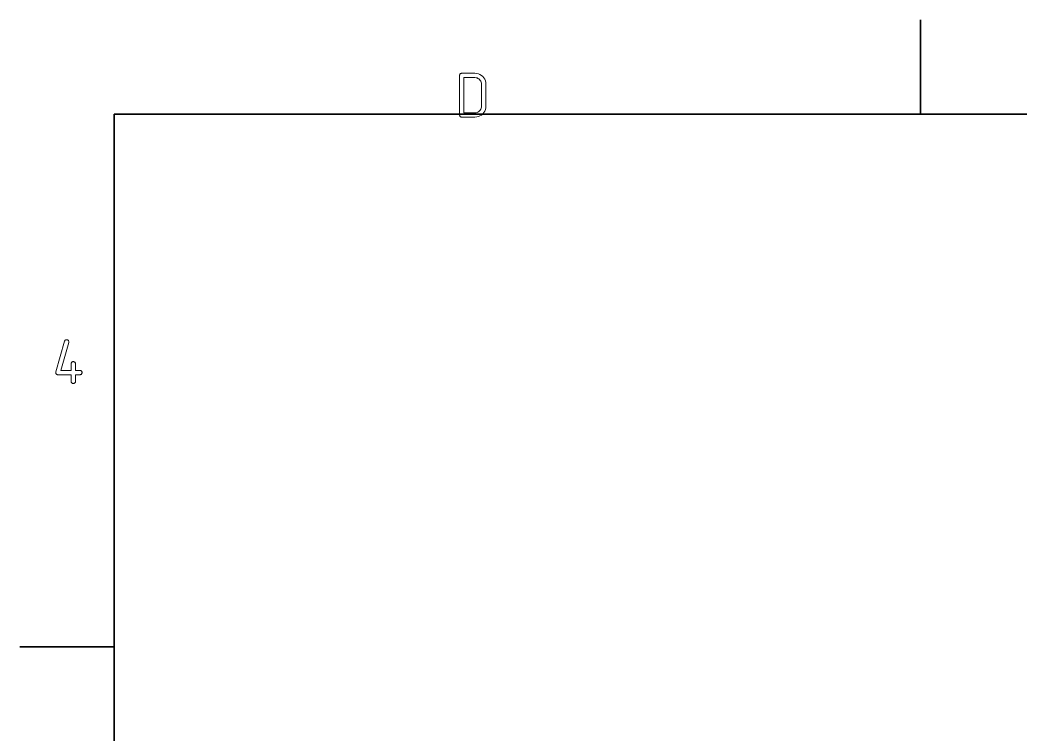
# Model space of a CAD drawing. Extents: x 0 to 297, y 0 to 210.
# Drawn here: x 2.5 to 82.2, y 150.5 to 207.5 of the extents above; entities that cross this region are included whole.
import ezdxf

# ---------------------------------------------------------------- set-up
doc = ezdxf.new("R2010")
doc.units = 0

msp = doc.modelspace()

# ---------------------------------------------------------------- linework, layer by layer
at = {"color": 7, "lineweight": 35, "ltscale": 0.1875}
for p, q in [((74.3, 200), (74.3, 207.5)), ((10, 157.5), (2.5, 157.5))]:
    msp.add_line(p, q, dxfattribs=at)
at = {"color": 7, "lineweight": 35}
for p, q in [((287, 200), (10, 200)), ((10, 200), (10, 10))]:
    msp.add_line(p, q, dxfattribs=at)
at = {"color": 255, "lineweight": 13}
for points in [[(37.548, 199.929), (37.55, 199.9), (37.556, 199.873), (37.567, 199.847), (37.581, 199.824), (37.599, 199.804), (37.619, 199.786), (37.643, 199.772), (37.668, 199.761), (37.695, 199.755), (37.724, 199.752), (38.776, 199.752), (38.917, 199.764), (39.051, 199.797), (39.176, 199.85), (39.29, 199.921), (39.392, 200.009), (39.479, 200.111), (39.55, 200.226), (39.603, 200.351), (39.636, 200.486), (39.648, 200.629), (39.648, 202.376), (39.636, 202.519), (39.603, 202.653), (39.55, 202.779), (39.479, 202.894), (39.392, 202.996), (39.29, 203.084), (39.176, 203.155), (39.051, 203.208), (38.917, 203.241), (38.776, 203.252), (37.724, 203.252), (37.695, 203.25), (37.668, 203.244), (37.643, 203.233), (37.619, 203.219), (37.599, 203.201), (37.581, 203.181), (37.567, 203.157), (37.556, 203.132), (37.55, 203.105), (37.548, 203.076)], [(38.776, 202.9), (38.861, 202.893), (38.942, 202.874), (39.017, 202.842), (39.085, 202.8), (39.146, 202.748), (39.199, 202.687), (39.241, 202.619), (39.273, 202.543), (39.293, 202.462), (39.3, 202.376), (39.3, 200.629), (39.293, 200.542), (39.273, 200.461), (39.241, 200.385), (39.199, 200.316), (39.146, 200.254), (39.085, 200.201), (39.017, 200.159), (38.942, 200.127), (38.861, 200.107), (38.776, 200.1), (37.9, 200.1), (37.9, 202.9)], [(6.576, 179.202), (6.576, 178.679), (6.578, 178.65), (6.585, 178.623), (6.595, 178.597), (6.608, 178.574), (6.625, 178.554), (6.645, 178.536), (6.667, 178.522), (6.692, 178.511), (6.719, 178.505), (6.748, 178.502), (6.777, 178.505), (6.805, 178.511), (6.831, 178.522), (6.854, 178.536), (6.874, 178.554), (6.891, 178.574), (6.905, 178.597), (6.915, 178.623), (6.922, 178.65), (6.924, 178.679), (6.924, 179.202), (7.276, 179.202), (7.305, 179.205), (7.332, 179.211), (7.356, 179.222), (7.379, 179.236), (7.399, 179.254), (7.415, 179.274), (7.429, 179.297), (7.439, 179.323), (7.445, 179.35), (7.448, 179.379), (7.445, 179.407), (7.439, 179.434), (7.429, 179.459), (7.415, 179.481), (7.399, 179.501), (7.379, 179.518), (7.356, 179.531), (7.332, 179.542), (7.305, 179.548), (7.276, 179.55), (6.924, 179.55), (6.924, 180.079), (6.922, 180.107), (6.915, 180.134), (6.905, 180.159), (6.891, 180.181), (6.874, 180.201), (6.854, 180.218), (6.831, 180.231), (6.805, 180.242), (6.777, 180.248), (6.748, 180.25), (6.719, 180.248), (6.692, 180.242), (6.667, 180.231), (6.645, 180.218), (6.625, 180.201), (6.608, 180.181), (6.595, 180.159), (6.585, 180.134), (6.578, 180.107), (6.576, 180.079), (6.576, 179.55), (5.754, 179.55), (6.385, 181.763), (6.392, 181.799), (6.393, 181.835), (6.388, 181.868), (6.377, 181.9), (6.361, 181.928), (6.341, 181.953), (6.317, 181.974), (6.289, 181.989), (6.258, 181.999), (6.224, 182.002), (6.201, 182.001), (6.178, 181.996), (6.157, 181.989), (6.137, 181.979), (6.119, 181.966), (6.102, 181.952), (6.087, 181.935), (6.075, 181.917), (6.065, 181.897), (6.057, 181.875), (5.362, 179.442), (5.361, 179.436), (5.359, 179.43), (5.357, 179.424), (5.355, 179.417), (5.353, 179.41), (5.351, 179.404), (5.35, 179.397), (5.349, 179.391), (5.348, 179.385), (5.348, 179.379), (5.35, 179.35), (5.356, 179.323), (5.367, 179.297), (5.381, 179.274), (5.399, 179.254), (5.419, 179.236), (5.443, 179.222), (5.468, 179.211), (5.495, 179.205), (5.524, 179.202)]]:
    msp.add_lwpolyline(points, close=True, dxfattribs=at)

doc.saveas('drawing.dxf')
